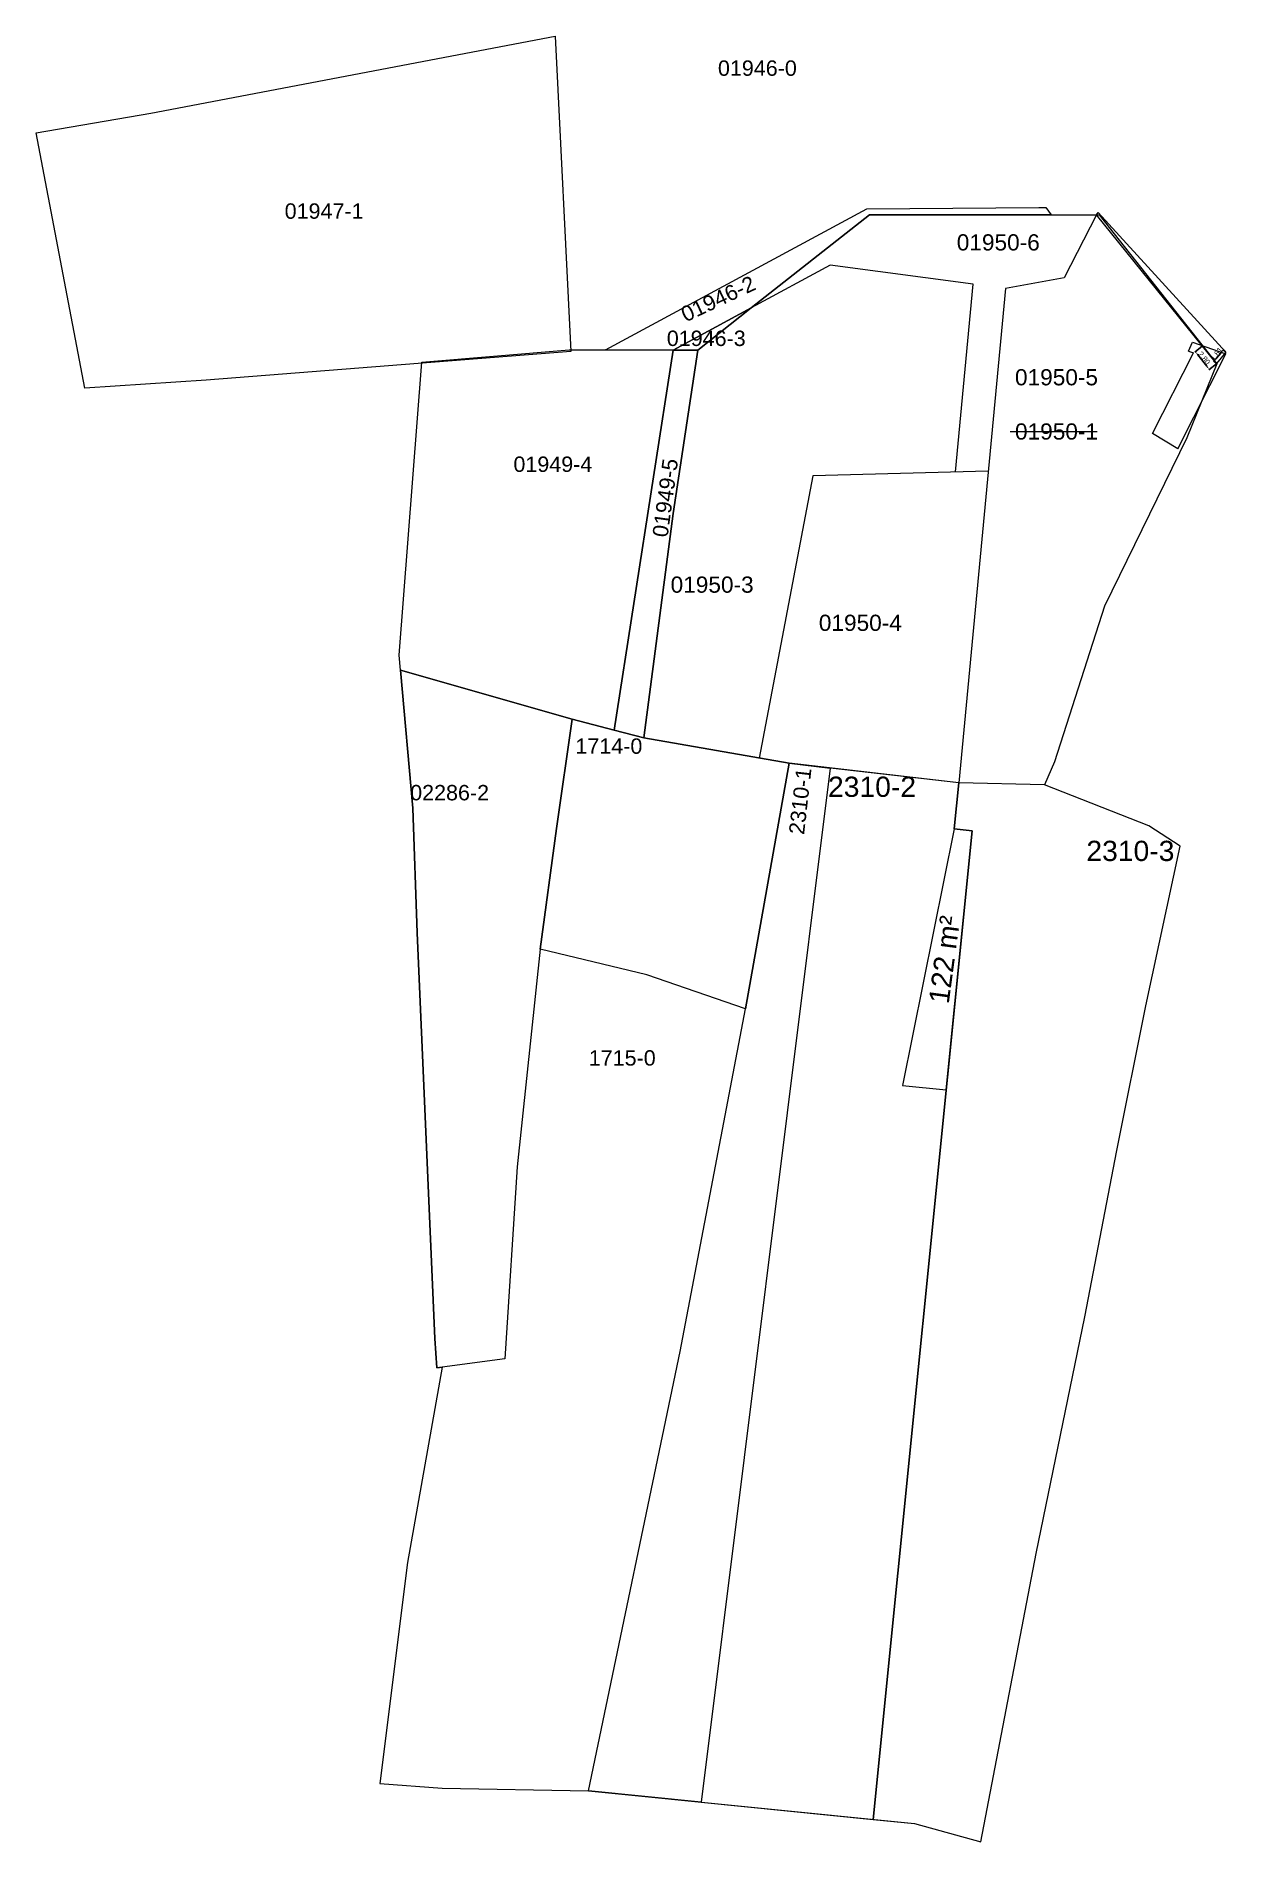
# Model space of a CAD drawing. Header units: metres. Extents: x 7518939 to 7519086, y 4698102 to 4698325.
import ezdxf

# ---------------------------------------------------------------- set-up
doc = ezdxf.new("R2010")
doc.units = ezdxf.units.M
doc.header["$PDMODE"] = 32
doc.header["$PDSIZE"] = 0.75
doc.layers.get('0').update_dxf_attribs({"lineweight": 0})
doc.layers.get('Defpoints').update_dxf_attribs({"lineweight": 0})
for name, color, linetype, lineweight in [('ara ndrjet ekzekutuara', 7, 'Continuous', 0), ('ara pasuria e tere', 7, 'Continuous', 0), ('ndarjet naxhia', 1, 'Continuous', 0), ('Nr Parceles Baze', 7, 'Continuous', 0), ('Nr-Ri', 1, 'Continuous', 0), ('objekt', 42, 'Continuous', 0), ('Parc-Kojshi', 251, 'Continuous', 0)]:
    doc.layers.add(name, color=color, linetype=linetype, lineweight=lineweight)
doc.styles.get("Standard").update_dxf_attribs({"font": 'arial.ttf'})
doc.dimstyles.get("Standard").update_dxf_attribs({"dimtxt": 1.5, "dimasz": 0.18, "dimexe": 0.18, "dimexo": 0.0625, "dimgap": 0.09, "dimtad": 1, "dimtoh": 1, "dimzin": 0, "dimdsep": 46, "dimtxsty": 'Standard', "dimcen": 0.09, "dimse1": 1, "dimse2": 1, "dimsd1": 1, "dimsd2": 1, "dimadec": 0, "dimazin": 0, "dimtfac": 1, "dimtofl": 0, "dimtmove": 0, "dimatfit": 3, "dimfxl": 1, "dimtolj": 1, "dimtzin": 0, "dimarcsym": 0})

# ---------------------------------------------------------------- blocks, each defined once
blk = doc.blocks.new('*D48')
at = {"color": 0, "lineweight": -2, "transparency": 16777216}
for p, q in [((7519085.01, 4698285.75), (7519084.5, 4698285.12)), ((7519085.6, 4698285.91), (7519085.26, 4698286.19)), ((7519084.46, 4698284.51), (7519084.12, 4698284.79))]:
    blk.add_line(p, q, dxfattribs=at)
at = {"color": 0, "transparency": 16777216}
for points in [[(7519084.95, 4698285.8), (7519085.08, 4698285.7), (7519085.33, 4698286.14)], [(7519084.44, 4698285.17), (7519084.57, 4698285.07), (7519084.19, 4698284.73)]]:
    blk.add_solid(points, dxfattribs=at)
at = {"layer": 'Defpoints', "color": 0, "transparency": 16777216}
for p in [(7519085.63, 4698285.89, 659.65), (7519084.19, 4698284.73), (7519084.48, 4698284.49, 659.65)]:
    blk.add_point(p, dxfattribs=at)
at = {"color": 0, "transparency": 16777216, "insert": (7519084.47, 4698285.67), "char_height": 0.65, "attachment_point": 5, "rotation": 50.7418}
blk.add_mtext('\\A1;1.81', dxfattribs=at)
blk = doc.blocks.new('*D49')
at = {"color": 0, "lineweight": -2, "transparency": 16777216}
for p, q in [((7519082.76, 4698286.64), (7519081.8, 4698285.88)), ((7519083.28, 4698284.13), (7519082.18, 4698285.55)), ((7519084.48, 4698284.43), (7519083.52, 4698283.68))]:
    blk.add_line(p, q, dxfattribs=at)
at = {"color": 0, "transparency": 16777216}
for points in [[(7519082.24, 4698285.6), (7519082.11, 4698285.49), (7519081.87, 4698285.94)], [(7519083.35, 4698284.18), (7519083.22, 4698284.08), (7519083.59, 4698283.73)]]:
    blk.add_solid(points, dxfattribs=at)
at = {"layer": 'Defpoints', "color": 0, "transparency": 16777216}
for p in [(7519081.87, 4698285.94), (7519082.79, 4698286.66, 660.46), (7519084.51, 4698284.45, 659.66)]:
    blk.add_point(p, dxfattribs=at)
at = {"color": 0, "transparency": 16777216, "insert": (7519082.96, 4698285.15), "char_height": 0.65, "attachment_point": 5, "rotation": 307.9605}
blk.add_mtext('\\A1;2.80', dxfattribs=at)

msp = doc.modelspace()

# ---------------------------------------------------------------- linework, layer by layer
at = {"flags": 128}
msp.add_lwpolyline([(7519054.309, 4698226.785), (7519052.107, 4698227.005)], dxfattribs=at)
at = {"layer": 'ara ndrjet ekzekutuara', "flags": 128}
msp.add_lwpolyline([(7519084.508, 4698284.451), (7519080.838, 4698275.312), (7519070.647, 4698254.525), (7519064.496, 4698235.286), (7519063.256, 4698232.446), (7519052.676, 4698232.686), (7519036.788, 4698234.528), (7519031.706, 4698235.117), (7519013.766, 4698238.238), (7519017.407, 4698265.946), (7519020.438, 4698286.115), (7519027.04, 4698291.327), (7519041.628, 4698302.844), (7519064.068, 4698302.843), (7519069.981, 4698302.809), (7519084.508, 4698284.451)], dxfattribs=at)
at = {"layer": 'ara pasuria e tere', "flags": 128}
msp.add_lwpolyline([(7519006.922, 4698108.252), (7519047.188, 4698104.222), (7519055.38, 4698101.95), (7519062.23, 4698137.55), (7519068.22, 4698166.79), (7519072.18, 4698187.33), (7519075.77, 4698205.15), (7519079.993, 4698224.895), (7519076.146, 4698227.376), (7519063.256, 4698232.446), (7519052.676, 4698232.686), (7519031.706, 4698235.117), (7519013.766, 4698238.238), (7519010.1, 4698239.193), (7519004.914, 4698240.543), (7518983.72, 4698246.63), (7518985.26, 4698229.59), (7518985.79, 4698214.19), (7518987.95, 4698164.088), (7518988.21, 4698160.47), (7518988.85, 4698160.573), (7518984.592, 4698136.434), (7518981.171, 4698109.165), (7518988.851, 4698108.565), (7519006.922, 4698108.252)], dxfattribs=at)
at = {"layer": 'ndarjet naxhia', "flags": 128}
for points in [[(7519069.676, 4698302.811), (7519065.652, 4698295.033), (7519058.412, 4698293.744), (7519052.676, 4698232.686)], [(7519052.265, 4698271.081), (7519054.444, 4698294.267), (7519036.788, 4698296.595), (7519027.04, 4698291.327)], [(7519058.996, 4698276.064), (7519069.732, 4698276.064)], [(7519056.293, 4698271.185), (7519034.623, 4698270.626), (7519028.006, 4698235.761)]]:
    msp.add_lwpolyline(points, dxfattribs=at)
at = {"layer": 'ndarjet naxhia', "elevation": 659.653, "flags": 128}
msp.add_lwpolyline([(7519085.626, 4698285.894), (7519084.481, 4698284.493), (7519069.676, 4698302.811), (7519069.858, 4698303.103)], close=True, dxfattribs=at)
at = {"layer": 'objekt', "flags": 128}
for points, elevation in [([(7519076.592, 4698275.819), (7519081.631, 4698285.792)], 659.612), ([(7519079.724, 4698273.95), (7519085.641, 4698285.66)], 659.612), ([(7519081.009, 4698286.009), (7519081.511, 4698287.103)], 660.455), ([(7519081.009, 4698286.009), (7519081.631, 4698285.792)], 660.469), ([(7519081.511, 4698287.103), (7519085.641, 4698285.66)], 660.455), ([(7519079.724, 4698273.95), (7519076.592, 4698275.819)], 659.612)]:
    msp.add_lwpolyline(points, dxfattribs=dict(at, elevation=elevation))
msp.add_lwpolyline([(7519054.309, 4698226.785), (7519052.107, 4698227.005), (7519045.728, 4698195.343), (7519051.108, 4698194.805)], close=True, dxfattribs=at)
at = {"layer": 'Parc-Kojshi', "flags": 128}
for points in [[(7518938.729, 4698312.958), (7518952.879, 4698315.387), (7519002.809, 4698324.894), (7519004.768, 4698285.976), (7518959.738, 4698282.408), (7518944.738, 4698281.439), (7518938.729, 4698312.958)], [(7519027.04, 4698291.327), (7519017.411, 4698286.124), (7519009.041, 4698286.147), (7519041.308, 4698303.584), (7519062.527, 4698303.744), (7519063.401, 4698303.747), (7519064.068, 4698302.843), (7519041.628, 4698302.844), (7519027.04, 4698291.327)], [(7519017.411, 4698286.124), (7519027.04, 4698291.327), (7519020.438, 4698286.115), (7519017.411, 4698286.124)], [(7519017.411, 4698286.124), (7519010.1, 4698239.193), (7519004.914, 4698240.543), (7518983.72, 4698246.63), (7518983.555, 4698248.467), (7518986.361, 4698284.637), (7519004.544, 4698286.16), (7519009.041, 4698286.147), (7519017.411, 4698286.124)], [(7519010.1, 4698239.193), (7519017.411, 4698286.124), (7519020.438, 4698286.115), (7519017.407, 4698265.946), (7519013.766, 4698238.238), (7519010.1, 4698239.193)], [(7519000.975, 4698212.18), (7518998.144, 4698185.281), (7518996.602, 4698161.574), (7518988.85, 4698160.573), (7518988.21, 4698160.47), (7518987.95, 4698164.088), (7518985.79, 4698214.19), (7518985.26, 4698229.59), (7518983.72, 4698246.63), (7519004.914, 4698240.543), (7519003.006, 4698227.059), (7519000.975, 4698212.18)], [(7519026.305, 4698204.809), (7519014.155, 4698208.989), (7519000.975, 4698212.18), (7519003.006, 4698227.059), (7519004.914, 4698240.543), (7519010.1, 4698239.193), (7519013.766, 4698238.238), (7519031.706, 4698235.117), (7519026.305, 4698204.809)], [(7519036.788, 4698234.528), (7519020.859, 4698106.857), (7519006.922, 4698108.252), (7519018.253, 4698162.481), (7519026.305, 4698204.809), (7519031.706, 4698235.117), (7519036.788, 4698234.528)], [(7519036.788, 4698234.528), (7519020.859, 4698106.857)]]:
    msp.add_lwpolyline(points, dxfattribs=at)
for points in [[(7519054.309, 4698226.785), (7519052.107, 4698227.006), (7519052.676, 4698232.686), (7519036.788, 4698234.528), (7519020.859, 4698106.857), (7519042.092, 4698104.732)], [(7519075.77, 4698205.15), (7519079.993, 4698224.895), (7519076.146, 4698227.376), (7519063.256, 4698232.446), (7519052.676, 4698232.686), (7519052.107, 4698227.006), (7519054.309, 4698226.785), (7519042.092, 4698104.732), (7519047.188, 4698104.222), (7519055.38, 4698101.95), (7519062.23, 4698137.55), (7519068.22, 4698166.79), (7519072.18, 4698187.33)], [(7519026.305, 4698204.809), (7519014.155, 4698208.989), (7519000.975, 4698212.18), (7518998.144, 4698185.281), (7518996.602, 4698161.574), (7518988.85, 4698160.573), (7518984.592, 4698136.434), (7518981.171, 4698109.165), (7518988.851, 4698108.565), (7519006.922, 4698108.252), (7519018.253, 4698162.481)]]:
    msp.add_lwpolyline(points, close=True, dxfattribs=at)

# ---------------------------------------------------------------- texts
at = {"layer": 'Nr Parceles Baze'}
msp.add_text('01950-1', height=2, dxfattribs=at).set_placement((7519059.598, 4698275.08))
at = {"layer": 'Nr-Ri'}
for s, p in [('01950-6', (7519052.41, 4698298.428)), ('01950-5', (7519059.598, 4698281.779)), ('01950-3', (7519017.076, 4698256.174)), ('01950-4', (7519035.38, 4698251.46))]:
    msp.add_text(s, height=2, dxfattribs=at).set_placement(p)
at = {"layer": 'objekt'}
msp.add_text('122 m²', height=2.5, rotation=82.41168, dxfattribs=at).set_placement((7519051.413, 4698205.329))
at = {"layer": 'Parc-Kojshi'}
for s, p in [('01946-0', (7519022.921, 4698319.993)), ('01947-1', (7518969.419, 4698302.344)), ('01946-3', (7519016.605, 4698286.634)), ('01949-4', (7518997.668, 4698271.09)), ('1714-0', (7519005.321, 4698236.287)), ('02286-2', (7518984.918, 4698230.541)), ('1715-0', (7519006.971, 4698197.79))]:
    msp.add_text(s, height=1.9, dxfattribs=at).set_placement(p)
for s, rotation, p in [('01946-2', 25.10522, (7519018.94, 4698289.545)), ('01949-5', 82.25159, (7519016.693, 4698262.939)), ('2310-1', 83.55452, (7519033.55, 4698226.24))]:
    msp.add_text(s, height=1.9, rotation=rotation, dxfattribs=at).set_placement(p)
at = {"layer": 'Parc-Kojshi', "char_height": 2.5, "width": 10.99018, "attachment_point": 1}
for s, insert in [('2310-2 ', (7519036.51, 4698233.47)), ('2310-3 ', (7519068.412, 4698225.55))]:
    msp.add_mtext(s, dxfattribs=dict(at, insert=insert))

# ---------------------------------------------------------------- dimensions: what is measured, and where the dimension line sits
dim = msp.add_linear_dim(base=(7519081.867, 4698285.94), p1=(7519084.508, 4698284.451, 659.661), p2=(7519082.787, 4698286.657, 660.455), angle=127.96053, dimstyle='Standard', override={"dimscale": 0.5, "dimtxt": 1.3, "dimasz": 1, "dimtoh": 0, "dimse1": 0, "dimse2": 0, "dimsd1": 0, "dimsd2": 0})
dim.commit()
dim.dimension.update_dxf_attribs({"geometry": '*D49', "text_midpoint": (7519082.662, 4698284.922), "dimtype": 161})
dim = msp.add_aligned_dim(p1=(7519085.626, 4698285.894, 659.653), p2=(7519084.481, 4698284.493, 659.653), distance=-0.382, dimstyle='Standard', override={"dimscale": 0.5, "dimtxt": 1.3, "dimasz": 1, "dimtoh": 0, "dimse1": 0, "dimse2": 0, "dimsd1": 0, "dimsd2": 0})
dim.commit()
dim.dimension.update_dxf_attribs({"geometry": '*D48', "text_midpoint": (7519084.466, 4698285.673)})

doc.saveas('drawing.dxf')
